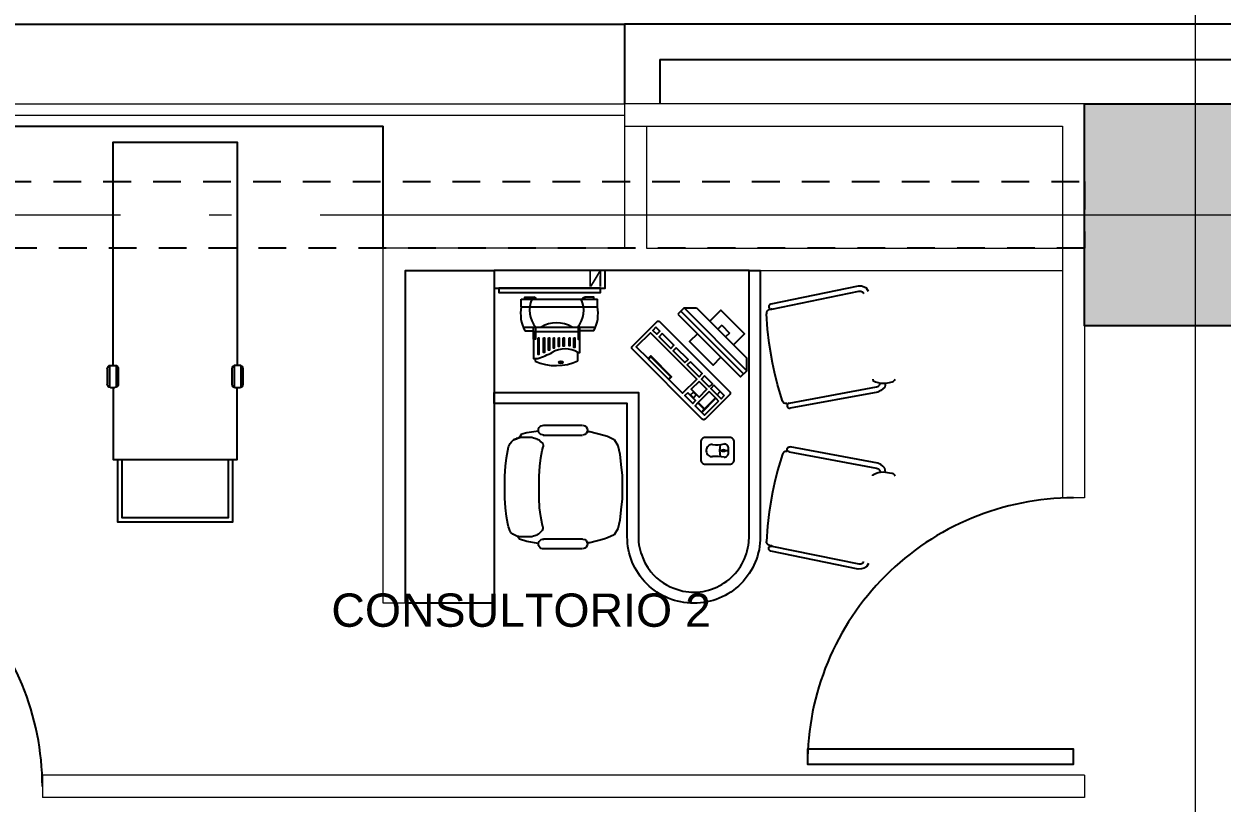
# Model space of a CAD drawing. Header units: metres. Extents: x -22 to 564, y 0 to 143.
# Drawn here: x 209.9 to 215.3, y 46.33 to 49.84 of the extents above; entities that cross this region are included whole.
import ezdxf

# ---------------------------------------------------------------- set-up
doc = ezdxf.new("R2010")
doc.units = ezdxf.units.M
doc.linetypes.add('EJES630', pattern=[6.3, 5.5, -0.4, 0, -0.4])
doc.linetypes.add('XREF 2N NEURO-ONCOLOGIA$0$HIDDEN2', pattern=[0.1875, 0.125, -0.0625])
for name, color, linetype, lineweight in [('EJES', 11, 'EJES630', 0), ('XREF 2N NEURO-ONCOLOGIA$0$HERRERIAS', 1, 'Continuous', 18), ('XREF 2N NEURO-ONCOLOGIA$0$MUROS DE TABLAROCA', 150, 'Continuous', 13)]:
    doc.layers.add(name, color=color, linetype=linetype, lineweight=lineweight)
for name, color, linetype in [('TEXTO', 7, 'Continuous'), ('XREF 2N NEURO-ONCOLOGIA$0$-CG-M-WALL', 7, 'Continuous'), ('XREF 2N NEURO-ONCOLOGIA$0$COLUMNAS', 6, 'Continuous'), ('XREF 2N NEURO-ONCOLOGIA$0$CONTRAVENTEOS', 6, 'XREF 2N NEURO-ONCOLOGIA$0$HIDDEN2'), ('XREF 2N NEURO-ONCOLOGIA$0$MOBILIARIO', 161, 'Continuous'), ('XREF 2N NEURO-ONCOLOGIA$0$MUROS BAJOS', 2, 'Continuous'), ('XREF 2N NEURO-ONCOLOGIA$0$NEGATOSCOPIOS', 2, 'Continuous'), ('XREF 2N NEURO-ONCOLOGIA$0$NOVIDESA', 11, 'Continuous'), ('XREF 2N NEURO-ONCOLOGIA$0$PUERTAS', 253, 'Continuous')]:
    doc.layers.add(name, color=color, linetype=linetype)
doc.styles.add('100 LOCALES 25', font='arial.ttf', dxfattribs={"height": 0.25})
doc.styles.add('XREF 2N NEURO-ONCOLOGIA$0$Standard', font='arial.ttf')

# ---------------------------------------------------------------- blocks, each defined once
blk = doc.blocks.new('XREF 2N NEURO-ONCOLOGIA$0$MEEXUNIV')
for p, q in [((-0.2962, -1.0062), (-0.2962, -1.1045)), ((-0.2662, -1.0062), (-0.2662, -1.1045)), ((0.2562, -1.0203), (0.2562, -1.0903)), ((0.2662, -1.0062), (0.2662, -1.1045)), ((0.2912, -1.0053), (0.2712, -1.0053)), ((0.3062, -1.0203), (0.3062, -1.0903)), ((0.2912, -1.1053), (0.2712, -1.1053))]:
    blk.add_line(p, q)
for points in [[(0.28, -1.0053), (0.28, 0), (-0.28, 0), (-0.28, -1.0053)], [(0.2962, -1.0062), (0.2962, -1.1045)], [(0.28, -1.1053), (0.28, -1.43), (-0.28, -1.43), (-0.28, -1.1053)], [(0.26, -1.43), (0.26, -1.71), (-0.26, -1.71), (-0.26, -1.43)], [(0.24, -1.43), (0.24, -1.69), (-0.24, -1.69), (-0.24, -1.43)]]:
    blk.add_lwpolyline(points)
blk.add_lwpolyline([(-0.2912, -1.1053, -0.414214), (-0.3062, -1.0903), (-0.3062, -1.0203, -0.414214), (-0.2912, -1.0053), (-0.2712, -1.0053, -0.414214), (-0.2562, -1.0203), (-0.2562, -1.0903, -0.414214), (-0.2712, -1.1053)], format="xyb", close=True)
for centre, start, end in [((0.2712, -1.0203), 90, 180), ((0.2912, -1.0203), 360, 90), ((0.2712, -1.0903), 180, 270), ((0.2912, -1.0903), 270, 360)]:
    blk.add_arc(centre, 0.015, start, end)
blk = doc.blocks.new('XREF 2N NEURO-ONCOLOGIA$0$XREFCE5$0$A$C70061E05')
for points in [[(-0.25, 0), (0.25, 0), (0.25, -0.08), (-0.25, -0.08)], [(-0.2292, -0.08), (0.2292, -0.08), (0.2292, -0.1), (-0.2292, -0.1)]]:
    blk.add_lwpolyline(points, close=True)
at = {"insert": (-0.2409, -0.0038), "char_height": 0.07, "attachment_point": 1, "style": 'XREF 2N NEURO-ONCOLOGIA$0$Standard'}
blk.add_mtext_dynamic_manual_height_columns('N', width=0.075455, gutter_width=1.5693, heights=[0], dxfattribs=at)
blk = doc.blocks.new('XREF 2N NEURO-ONCOLOGIA$0$XR-00$0$Teclado-01')
blk.add_lwpolyline([(0, -0.2225), (0, 0.2225, -0.4142136), (0.01, 0.2325), (0.165, 0.2325, -0.4142136), (0.175, 0.2225), (0.175, -0.2225, -0.4142136), (0.165, -0.2325), (0.01, -0.2325, -0.4142136)], format="xyb", close=True)
for points in [[(0.03, 0.2175), (0.05, 0.2175), (0.05, 0.1925), (0.03, 0.1925)], [(0.065, 0.2175), (0.155, 0.2175), (0.155, 0.2), (0.065, 0.2)], [(0.03, 0.1525), (0.05, 0.1525), (0.05, 0.1925), (0.03, 0.1925)], [(0.065, 0.1575), (0.135, 0.1575), (0.135, 0.1975), (0.065, 0.1975)], [(0.1375, 0.1575), (0.155, 0.1575), (0.155, 0.1975), (0.1375, 0.1975)], [(0.03, 0.0925), (0.05, 0.0925), (0.05, 0.1425), (0.03, 0.1425)], [(0.065, 0.0925), (0.115, 0.0925), (0.115, 0.1425), (0.065, 0.1425)], [(0.1175, 0.12625), (0.135, 0.12625), (0.135, 0.10875), (0.1175, 0.10875)], [(0.1375, 0.0925), (0.155, 0.0925), (0.155, 0.1425), (0.1375, 0.1425)], [(0.03, 0.0025), (0.05, 0.0025), (0.05, 0.0775), (0.03, 0.0775)], [(0.155, -0.1425), (0.1375, -0.1425), (0.1375, -0.01), (0.155, -0.01), (0.155, 0.0775), (0.065, 0.0775), (0.065, -0.2175), (0.155, -0.2175)], [(0.03, -0.0875), (0.05, -0.0875), (0.05, -0.0125), (0.03, -0.0125)], [(0.14, -0.14), (0.155, -0.14), (0.155, -0.0125), (0.14, -0.0125)], [(0.03, -0.1775), (0.05, -0.1775), (0.05, -0.1025), (0.03, -0.1025)], [(0.03, -0.2175), (0.05, -0.2175), (0.05, -0.1925), (0.03, -0.1925)]]:
    blk.add_lwpolyline(points, close=True)
blk = doc.blocks.new('XREF 2N NEURO-ONCOLOGIA$0$XR-00$0$monitor delgado-01')
for p, q in [((-0.2, 0.09), (-0.16, 0.13)), ((-0.16, 0.13), (0.16, 0.13)), ((-0.025, 0.155), (0.025, 0.155)), ((-0.025, 0.155), (-0.025, 0.13)), ((0.025, 0.155), (0.025, 0.13)), ((0.2, 0.09), (0.16, 0.13)), ((-0.2, 0.07), (0.2, 0.07))]:
    blk.add_line(p, q)
for points in [[(0.075, 0.13), (0.075, 0.2), (-0.075, 0.2), (-0.075, 0.13)], [(-0.075, 0.05), (-0.075, 0), (0.075, 0), (0.075, 0.05)]]:
    blk.add_lwpolyline(points)
blk.add_lwpolyline([(-0.2, 0.05), (0.2, 0.05), (0.2, 0.09), (-0.2, 0.09)], close=True)
blk = doc.blocks.new('XREF 2N NEURO-ONCOLOGIA$0$XR-00$0$Mouse')
for p, q in [((-0.0015, -0.0395), (-0.0006, -0.0395)), ((-0.0011, -0.0395), (-0.0011, -0.0255)), ((-0.0015, -0.0565), (-0.0006, -0.0565)), ((-0.0011, -0.0565), (-0.0011, -0.0655)), ((-0.0032, -0.1255), (0.0011, -0.1255))]:
    blk.add_line(p, q)
blk.add_lwpolyline([(0.06, -0.13), (0.06, -0.02, 0.414214), (0.04, 0), (-0.04, 0, 0.414214), (-0.06, -0.02), (-0.06, -0.13, 0.414214), (-0.04, -0.15), (0.04, -0.15, 0.414214)], format="xyb", close=True)
blk.add_lwpolyline([(0.0289, -0.0455, 0.414214), (0.0089, -0.0255), (-0.0111, -0.0255, 0.414214), (-0.0311, -0.0455)], format="xyb")
for centre, radius, start, end in [((-0.1822, -0.0805), 0.1551, 353.6251, 13.0396), ((0.0118, -0.048), 0.0158, 147.7443, 212.2557), ((-0.0015, -0.0397), 0.0002, 90, 135.3294), ((-0.0006, -0.0397), 0.0002, 44.6706, 90), ((-0.0139, -0.048), 0.0158, 327.7443, 32.2557), ((0.1801, -0.0805), 0.1551, 166.9604, 186.3749), ((-0.0032, -0.1005), 0.025, 173.6251, 270), ((-0.0011, 0.055), 0.1206, 257.1911, 282.8089), ((-0.0015, -0.0563), 0.0002, 224.6706, 270), ((-0.0006, -0.0563), 0.0002, 270, 315.3294), ((0.0011, -0.1005), 0.025, 270, 6.3749)]:
    blk.add_arc(centre, radius, start, end)
blk = doc.blocks.new('XREF 2N NEURO-ONCOLOGIA$0$XR-00$0$impresora laser')
at = {"ltscale": 0.007}
for points in [[(29.976, 41.9496), (30.319, 41.9496)], [(29.976, 41.915), (29.976, 41.9496)], [(29.9922, 41.9496), (29.9922, 41.9587), (30.0318, 41.9587), (30.0419, 41.9539)], [(30.0419, 41.9496), (30.0419, 41.9539), (30.0318, 41.9587)], [(30.3028, 41.9496), (30.3028, 41.9587), (30.2633, 41.9587), (30.2531, 41.9539)], [(30.2531, 41.9496), (30.2531, 41.9539), (30.2633, 41.9587)], [(30.319, 41.915), (30.319, 41.9496)], [(29.9759, 41.9148), (30.3191, 41.9148)], [(29.9841, 41.824), (30.3109, 41.824)], [(29.9915, 41.8076), (30.0304, 41.8076)], [(30.0397, 41.8047), (30.2322, 41.8047)], [(30.2313, 41.7098), (30.2395, 41.7098), (30.2395, 41.8076)], [(30.3035, 41.8076), (30.2395, 41.8076)], [(30.2313, 41.672), (30.2313, 41.7098)]]:
    blk.add_lwpolyline(points, dxfattribs=at)
for points in [[(30.0304, 41.824), (30.0397, 41.824), (30.0397, 41.7695), (30.0304, 41.7695)], [(30.2395, 41.824), (30.2322, 41.824), (30.2322, 41.7695), (30.2395, 41.7695)], [(30.0513, 41.7757), (30.0546, 41.7757), (30.0546, 41.6998), (30.0513, 41.6998)], [(30.0766, 41.7757), (30.08, 41.7757), (30.08, 41.7101), (30.0766, 41.7101)], [(30.0991, 41.7757), (30.1025, 41.7757), (30.1025, 41.7197), (30.0991, 41.7197)], [(30.1211, 41.7757), (30.1244, 41.7757), (30.1244, 41.7286), (30.1211, 41.7286)], [(30.1436, 41.7757), (30.147, 41.7757), (30.147, 41.7366), (30.1436, 41.7366)], [(30.1655, 41.7757), (30.1689, 41.7757), (30.1689, 41.7386), (30.1655, 41.7386)], [(30.1914, 41.7757), (30.1948, 41.7757), (30.1948, 41.7395), (30.1914, 41.7395)], [(30.2134, 41.7757), (30.2167, 41.7757), (30.2167, 41.7326), (30.2134, 41.7326)]]:
    blk.add_lwpolyline(points, close=True, dxfattribs=at)
for points in [[(30.0304, 41.8076), (30.0304, 41.6829), (30.0505, 41.6829, 0.229403)], [(30.0382, 41.6829), (30.0382, 41.6699, 0.789733)]]:
    blk.add_lwpolyline(points, format="xyb", dxfattribs=at)
for centre, radius, start, end in [((30.1308, 41.9), 0.1179, 155.1201, 220.112), ((30.1394, 41.9), 0.1179, 319.888, 24.8799), ((30.1378, 41.8837), 0.1649, 169.0524, 207.459), ((30.1572, 41.8837), 0.1649, 332.541, 10.9476), ((30.1351, 41.7054), 0.1375, 59.6129, 120.3871), ((29.9248, 42.0857), 0.4219, 287.3233, 296.8765), ((30.1738, 41.6133), 0.1123, 59.197, 121.2004), ((30.1325, 41.8851), 0.2349, 246.334, 294.8774)]:
    blk.add_arc(centre, radius, start, end, dxfattribs=at)
blk.add_ellipse((30.1541, 41.6652), major_axis=(-0.00987, 0), ratio=0.593756, dxfattribs=at)
blk = doc.blocks.new('XREF 2N NEURO-ONCOLOGIA$0$ESC MOD DE 150CM CON LAT IZQ Y DER')
blk.add_lwpolyline([(0, 0.45), (1.5, 0.45), (1.5, 0.85), (0, 0.85)], close=True)
at = {"flags": 128}
for points in [[(0.6, 0.45), (0.55, 0.45), (0.55, 0.4), (0.55, -0.2), (1.1988, -0.2, -0.103331), (1.2953, -0.2198), (1.3178, -0.2296), (1.3389, -0.2422), (1.3586, -0.2568, -0.151403), (1.4383, -0.3777), (1.4451, -0.4012, -0.444445), (1.2244, -0.6976), (1.1988, -0.7), (0.05, -0.7), (0, -0.7), (0, -0.75), (1.2, -0.75, 0.414214), (1.5, -0.45, 0.414214), (1.2, -0.15), (0.6, -0.15)], [(1.3586, -0.2568, -0.151403), (1.4383, -0.3777), (1.4451, -0.4012, -0.444445), (1.2244, -0.6976), (1.1988, -0.7), (0.05, -0.7), (0, -0.7), (0, 0.4), (0, 0.45), (0.05, 0.45), (0.55, 0.45), (0.55, 0.4), (0.55, -0.2), (1.1988, -0.2, -0.103331), (1.2953, -0.2198), (1.3178, -0.2296), (1.3389, -0.2422), (1.3586, -0.2568)]]:
    blk.add_lwpolyline(points, format="xyb", close=True, dxfattribs=at)
at = {"extrusion": (0, 0, -1), "zscale": -1}
for name, p, rotation in [('XREF 2N NEURO-ONCOLOGIA$0$XR-00$0$impresora laser', (-42.0795, 30.3037, -0.0277), 270.0000572694106), ('XREF 2N NEURO-ONCOLOGIA$0$XR-00$0$Teclado-01', (-0.3889, -0.4543, -0.0277), 135.0000572694107), ('XREF 2N NEURO-ONCOLOGIA$0$XR-00$0$monitor delgado-01', (-0.3741, -0.484, -0.0277), 225.0000572694117), ('XREF 2N NEURO-ONCOLOGIA$0$XR-00$0$Mouse', (-0.8132, -0.6318, -0.0277), 180.0000572694107)]:
    blk.add_blockref(name, p, dxfattribs=dict(at, rotation=rotation))
at = {"layer": 'XREF 2N NEURO-ONCOLOGIA$0$NEGATOSCOPIOS', "rotation": 89.99999999999999}
blk.add_blockref('XREF 2N NEURO-ONCOLOGIA$0$XREFCE5$0$A$C70061E05', (0, 0.2), dxfattribs=at)
blk = doc.blocks.new('XREF 2N NEURO-ONCOLOGIA$0$SILLA ATENCION')
for p, q in [((-0.2287, 0.4703), (-0.2339, 0.4571)), ((-0.2339, 0.4571), (-0.2287, 0.4703)), ((-0.2207, 0.4783), (-0.2287, 0.4703)), ((-0.2128, 0.4836), (-0.2207, 0.4783)), ((-0.2049, 0.4888), (-0.2128, 0.4836)), ((-0.1996, 0.4915), (-0.2049, 0.4888)), ((-0.1837, 0.4941), (-0.1996, 0.4915)), ((-0.152, 0.4994), (-0.1837, 0.4941)), ((-0.115, 0.5047), (-0.152, 0.4994)), ((-0.0727, 0.5074), (-0.115, 0.5047)), ((-0.0225, 0.5074), (-0.0727, 0.5074)), ((0.0224, 0.5074), (-0.0225, 0.5074)), ((0.0647, 0.5047), (0.0224, 0.5074)), ((0.1017, 0.4995), (0.0647, 0.5047)), ((0.1334, 0.4942), (0.1017, 0.4995)), ((0.1466, 0.4915), (0.1334, 0.4942)), ((0.1545, 0.4889), (0.1466, 0.4915)), ((0.1624, 0.4863), (0.1545, 0.4889)), ((0.1704, 0.481), (0.1624, 0.4863)), ((0.1783, 0.473), (0.1704, 0.481)), ((0.1889, 0.4519), (0.1783, 0.473)), ((-0.2551, 0.4333), (-0.2604, 0.4122)), ((-0.2392, 0.4439), (-0.2551, 0.4333)), ((-0.2339, 0.4571), (-0.2392, 0.4439)), ((-0.2366, 0.4571), (-0.2392, 0.4439)), ((-0.2392, 0.4439), (-0.2339, 0.4571)), ((-0.2392, 0.4439), (-0.2392, 0.4413)), ((-0.2392, 0.4228), (-0.2392, 0.4439)), ((-0.2392, 0.4439), (-0.2392, 0.4439)), ((-0.2392, 0.4122), (-0.2392, 0.4228)), ((-0.2339, 0.4571), (-0.2366, 0.4571)), ((0.1889, 0.4519), (0.1889, 0.4519)), ((0.1994, 0.444), (0.1889, 0.4519)), ((0.1889, 0.4519), (0.1889, 0.444)), ((0.1889, 0.4519), (0.1889, 0.4519)), ((0.1889, 0.4519), (0.1889, 0.4519)), ((0.1889, 0.4519), (0.1889, 0.4519)), ((0.1889, 0.4466), (0.1889, 0.4519)), ((0.1889, 0.444), (0.1889, 0.4334)), ((0.1889, 0.4334), (0.1889, 0.4228)), ((0.1889, 0.4228), (0.1889, 0.4123)), ((0.21, 0.4123), (0.1994, 0.444)), ((-0.2604, 0.4122), (-0.2683, 0.362)), ((-0.2392, 0.4016), (-0.2392, 0.4122)), ((-0.2392, 0.3911), (-0.2392, 0.4016)), ((-0.2366, 0.3831), (-0.2392, 0.3911)), ((-0.2313, 0.3673), (-0.2366, 0.3831)), ((-0.2313, 0.3673), (-0.2286, 0.3594)), ((0.1783, 0.3621), (0.181, 0.3673)), ((0.1862, 0.3832), (0.181, 0.3673)), ((0.1889, 0.3911), (0.1862, 0.3832)), ((0.1889, 0.4123), (0.1889, 0.4017)), ((0.1889, 0.4017), (0.1889, 0.3911)), ((0.21, 0.4123), (0.21, 0.4123)), ((0.218, 0.3621), (0.21, 0.4123)), ((-0.2921, 0.3408), (-0.292, 0.1717)), ((-0.2683, 0.362), (-0.2683, 0.362)), ((-0.2683, 0.362), (-0.2683, 0.362)), ((-0.2498, 0.3409), (-0.2497, 0.1717)), ((-0.2286, 0.3594), (-0.2207, 0.3514)), ((-0.2207, 0.3514), (-0.2128, 0.3435)), ((-0.2128, 0.3435), (-0.2048, 0.3409)), ((-0.2048, 0.3409), (-0.1996, 0.3409)), ((-0.1837, 0.3462), (-0.1996, 0.3409)), ((-0.152, 0.3514), (-0.1837, 0.3462)), ((-0.115, 0.3567), (-0.152, 0.3514)), ((-0.0727, 0.3594), (-0.115, 0.3567)), ((-0.0225, 0.3594), (-0.0727, 0.3594)), ((0.0224, 0.3594), (-0.0225, 0.3594)), ((0.0647, 0.3568), (0.0224, 0.3594)), ((0.1017, 0.3515), (0.0647, 0.3568)), ((0.1334, 0.3462), (0.1017, 0.3515)), ((0.1466, 0.3436), (0.1334, 0.3462)), ((0.1466, 0.3436), (0.1545, 0.3436)), ((0.1545, 0.3436), (0.1625, 0.3462)), ((0.1625, 0.3462), (0.1704, 0.3541)), ((0.1704, 0.3541), (0.1783, 0.3621)), ((0.1995, 0.1718), (0.1995, 0.3409)), ((0.218, 0.3621), (0.218, 0.3621)), ((0.2418, 0.1718), (0.2417, 0.3409)), ((-0.2656, 0.1506), (-0.2656, 0.14)), ((-0.2656, 0.14), (-0.2497, 0.0792)), ((0.1995, 0.0793), (0.2153, 0.1401)), ((0.2153, 0.1401), (0.2153, 0.1507)), ((-0.2497, 0.0792), (-0.2444, 0.0634)), ((-0.2444, 0.0634), (-0.2444, 0.0634)), ((-0.2444, 0.0634), (-0.2444, 0.0634)), ((-0.2444, 0.0634), (-0.2312, 0.0343)), ((0.181, 0.0344), (0.1942, 0.0635)), ((0.1942, 0.0635), (0.1995, 0.0793)), ((0.1942, 0.0635), (0.1942, 0.0635)), ((0.1942, 0.0635), (0.1942, 0.0635)), ((-0.2312, 0.0343), (-0.2048, 0.0185)), ((-0.2048, 0.0185), (-0.1678, 0.0105)), ((-0.1678, 0.0105), (-0.1229, 0.0053)), ((-0.1229, 0.0053), (-0.0753, 0)), ((-0.0251, 0), (0.0251, 0)), ((0.0251, 0), (0.0727, 0.0053)), ((0.0727, 0.0053), (0.1176, 0.0106)), ((0.1176, 0.0106), (0.1546, 0.0185)), ((0.1546, 0.0185), (0.181, 0.0344)), ((-0.0753, 0), (-0.0198, 0))]:
    blk.add_line(p, q)
for centre, start, end in [((-0.2709, 0.3409), 353.0083, 187.0083), ((0.2206, 0.3409), 352.0083, 186.0083), ((-0.2709, 0.1717), 187.0083, 353.0083), ((0.2206, 0.1718), 186.0083, 352.0083)]:
    blk.add_arc(centre, 0.0211, start, end)
blk = doc.blocks.new('XREF 2N NEURO-ONCOLOGIA$0$SILLA-EJECUTIVA')
for p, q in [((0.1493, 0.1996), (0.1458, 0.1944)), ((0.1531, 0.2025), (0.1493, 0.1996)), ((0.1572, 0.2048), (0.1531, 0.2025)), ((0.1631, 0.2056), (0.1572, 0.2048)), ((0.1766, 0.2055), (0.1631, 0.2056)), ((0.1972, 0.2051), (0.1766, 0.2055)), ((0.2088, 0.2037), (0.1972, 0.2051)), ((0.1977, 0.2051), (0.2056, 0.2241)), ((0.2056, 0.2241), (0.2163, 0.2319)), ((0.2235, 0.1997), (0.2088, 0.2037)), ((0.2163, 0.2319), (0.2279, 0.2387)), ((0.2268, 0.2062), (0.2232, 0.1998)), ((0.2344, 0.1956), (0.2235, 0.1997)), ((0.2296, 0.2093), (0.2268, 0.2062)), ((0.2279, 0.2387), (0.2454, 0.2425)), ((0.2335, 0.212), (0.2296, 0.2093)), ((0.2365, 0.2139), (0.2335, 0.212)), ((0.2464, 0.1883), (0.2344, 0.1956)), ((0.2408, 0.2151), (0.2365, 0.2139)), ((0.2467, 0.2158), (0.2408, 0.2151)), ((0.2454, 0.2425), (0.7039, 0.2378)), ((0.2562, 0.1812), (0.2464, 0.1883)), ((0.7037, 0.2117), (0.2467, 0.2158)), ((0.7162, 0.2113), (0.719, 0.2109)), ((0.719, 0.2109), (0.7239, 0.2097)), ((0.7239, 0.2097), (0.7298, 0.2059)), ((0.7298, 0.2059), (0.7338, 0.2005)), ((0.7338, 0.2005), (0.7358, 0.1939)), ((0.7358, 0.1939), (0.7402, 0.1533)), ((0.2581, 0.1788), (0.2562, 0.1812)), ((0.2589, 0.1758), (0.2581, 0.1788)), ((0.2586, 0.1732), (0.2589, 0.1758)), ((0.7402, 0.1533), (0.7439, 0.1062)), ((0.7439, 0.1062), (0.7476, 0.0408)), ((0.7476, 0.0408), (0.7489, -0.0085)), ((0.7489, -0.0085), (0.7459, -0.1103)), ((0.7459, -0.1103), (0.7399, -0.1836)), ((0.7399, -0.1836), (0.7309, -0.2624)), ((0.1928, -0.2737), (0.2007, -0.2927)), ((0.2007, -0.2927), (0.2114, -0.3004)), ((0.2114, -0.3004), (0.223, -0.3072)), ((0.2219, -0.2747), (0.2183, -0.2683)), ((0.2247, -0.2778), (0.2219, -0.2747)), ((0.223, -0.3072), (0.2405, -0.3111)), ((0.2286, -0.2805), (0.2247, -0.2778)), ((0.2316, -0.2825), (0.2286, -0.2805)), ((0.2359, -0.2836), (0.2316, -0.2825)), ((0.2418, -0.2844), (0.2359, -0.2836)), ((0.2405, -0.3111), (0.699, -0.3064)), ((0.6988, -0.2803), (0.2418, -0.2844)), ((0.6971, -0.2802), (0.7012, -0.2802)), ((0.7043, -0.2816), (0.6988, -0.2803)), ((0.699, -0.3064), (0.7045, -0.3051)), ((0.7012, -0.2802), (0.7059, -0.2799)), ((0.708, -0.284), (0.7043, -0.2816)), ((0.7045, -0.3051), (0.7082, -0.302)), ((0.7059, -0.2799), (0.7114, -0.2798)), ((0.7108, -0.2873), (0.708, -0.284)), ((0.7082, -0.302), (0.7108, -0.2983)), ((0.7122, -0.2924), (0.7108, -0.2873)), ((0.7108, -0.2983), (0.7122, -0.2924)), ((0.7114, -0.2798), (0.7141, -0.2794)), ((0.7141, -0.2794), (0.719, -0.2782)), ((0.719, -0.2782), (0.7249, -0.2744)), ((0.7249, -0.2744), (0.7289, -0.2691)), ((0.7289, -0.2691), (0.7309, -0.2624))]:
    blk.add_line(p, q)
blk.add_arc((0.7038, 0.2248), 0.013, 269.48625, 89.48625)
blk = doc.blocks.new('XREF 2N NEURO-ONCOLOGIA$0$A$C46792d78')
at = {"layer": 'XREF 2N NEURO-ONCOLOGIA$0$MOBILIARIO', "xscale": -1, "rotation": 90}
blk.add_blockref('XREF 2N NEURO-ONCOLOGIA$0$ESC MOD DE 150CM CON LAT IZQ Y DER', (-2.4813, 0.6746, -0.0277), dxfattribs=at)
at = {"layer": 'XREF 2N NEURO-ONCOLOGIA$0$MOBILIARIO'}
for name, p, xscale, yscale, zscale, rotation in [('XREF 2N NEURO-ONCOLOGIA$0$SILLA-EJECUTIVA', (-1.0311, 0.3763, -0.0277), 0.8766981129959263, 0.8766981129959263, 0.8766981129959263, 191.0316254705851), ('XREF 2N NEURO-ONCOLOGIA$0$SILLA ATENCION', (-2.3541, -0.3279, -0.0277), -1.043243553442507, 1.043243553442507, 1.043243553442507, 90.00832621753833), ('XREF 2N NEURO-ONCOLOGIA$0$SILLA-EJECUTIVA', (-1.0311, -0.4436, -0.0277), -0.8766981129959264, 0.8766981129959264, 0.8766981129959264, 348.9683745294152)]:
    blk.add_blockref(name, p, dxfattribs=dict(at, xscale=xscale, yscale=yscale, zscale=zscale, rotation=rotation))
blk = doc.blocks.new('XREF 2N NEURO-ONCOLOGIA$0$C-1')
at = {"layer": 'XREF 2N NEURO-ONCOLOGIA$0$-CG-M-WALL', "true_color": 0x636466}
h = blk.add_hatch(color=251, dxfattribs=at)
h.dxf.hatch_style = 1
h.paths.add_polyline_path([(-0.5, -0.5), (-0.5, 0.5), (0.5, 0.5), (0.5, -0.5)])
blk.add_lwpolyline([(-0.5, -0.5), (-0.5, 0.5), (0.5, 0.5), (0.5, -0.5)], close=True)
blk = doc.blocks.new('XREF 2N NEURO-ONCOLOGIA')
at = {"layer": 'XREF 2N NEURO-ONCOLOGIA$0$CONTRAVENTEOS', "color": 3, "elevation": 0}
blk.add_lwpolyline([(15.6739, 39.7076), (15.6739, 32.3576), (15.3739, 32.3576), (15.3739, 39.7076)], close=True, dxfattribs=at)
at = {"layer": 'XREF 2N NEURO-ONCOLOGIA$0$HERRERIAS'}
for p, q in [((15.9739, 37.6326, 0), (15.9739, 34.4326, 0)), ((16.0239, 37.6326, 0), (16.0239, 34.4326, 0))]:
    blk.add_line(p, q, dxfattribs=at)
at = {"layer": 'XREF 2N NEURO-ONCOLOGIA$0$MUROS BAJOS'}
for p, q in [((15.9239, 37.6326, 0), (15.9239, 35.5201, 0)), ((16.3839, 37.6326, 0), (16.3839, 34.4326, 0)), ((15.3739, 35.5201), (15.9239, 35.5201, 0))]:
    blk.add_line(p, q, dxfattribs=at)
at = {"layer": 'XREF 2N NEURO-ONCOLOGIA$0$MUROS DE TABLAROCA'}
for p, q in [((12.8989, 32.3576), (12.8989, 37.0576)), ((12.9989, 37.0576), (12.8989, 37.0576)), ((12.9989, 32.3576), (12.9989, 37.0576)), ((13.7739, 35.4201), (13.7739, 35.5201)), ((13.7739, 35.5201), (15.3739, 35.5201)), ((15.3739, 34.4326), (15.3739, 35.5201)), ((15.2739, 35.4201), (13.7739, 35.4201)), ((14.2489, 32.3576), (14.2489, 32.4576)), ((15.9239, 32.4576), (14.2489, 32.4576)), ((12.9989, 32.3576), (12.8989, 32.3576)), ((15.9239, 32.3576), (14.2489, 32.3576))]:
    blk.add_line(p, q, dxfattribs=at)
for points in [[(15.2739, 35.4201), (15.2739, 32.4576)], [(15.9239, 34.4326), (15.3739, 34.4326)], [(16.0239, 32.3576), (16.0239, 34.4326), (15.9239, 34.4326), (15.9239, 32.4576)], [(15.9239, 34.3326), (15.3739, 34.3326), (15.3739, 32.4576)]]:
    blk.add_lwpolyline(points, dxfattribs=at)
at = {"layer": 'XREF 2N NEURO-ONCOLOGIA$0$NOVIDESA'}
for p, q in [((16.3839, 34.4326, 0), (16.0239, 34.4326, 0)), ((16.3841, 34.4326, 0), (16.384, 29.4076, 0)), ((16.224, 34.2726, 0), (16.0239, 34.2726, 0)), ((16.2241, 34.2726, 0), (16.2239, 29.5676, 0))]:
    blk.add_line(p, q, dxfattribs=at)
at = {"layer": 'XREF 2N NEURO-ONCOLOGIA$0$PUERTAS'}
blk.add_lwpolyline([(12.9489, 37.0576, 0.414214), (14.1489, 38.2576), (12.9489, 38.2576), (12.9489, 38.1895), (14.1489, 38.1895), (14.1489, 38.2576)], format="xyb", dxfattribs=at)
at = {"layer": 'XREF 2N NEURO-ONCOLOGIA$0$PUERTAS', "elevation": 0}
blk.add_lwpolyline([(14.2489, 32.4076, 0.414214), (13.0489, 33.6076), (13.0489, 32.4076), (13.1171, 32.4076), (13.1171, 33.6076), (13.0489, 33.6076)], format="xyb", dxfattribs=at)
at = {"layer": 'XREF 2N NEURO-ONCOLOGIA$0$COLUMNAS'}
blk.add_blockref('XREF 2N NEURO-ONCOLOGIA$0$C-1', (15.5239, 31.8576), dxfattribs=at)
at = {"layer": 'XREF 2N NEURO-ONCOLOGIA$0$MOBILIARIO', "xscale": -1, "rotation": 270}
blk.add_blockref('XREF 2N NEURO-ONCOLOGIA$0$MEEXUNIV', (15.8511, 36.4588, 0), dxfattribs=at)
at = {"layer": 'XREF 2N NEURO-ONCOLOGIA$0$MOBILIARIO', "rotation": 270}
blk.add_blockref('XREF 2N NEURO-ONCOLOGIA$0$A$C46792d78', (14.5993, 32.0888, 0.0277), dxfattribs=at)

msp = doc.modelspace()

# ---------------------------------------------------------------- block references
at = {"rotation": 90}
msp.add_blockref('XREF 2N NEURO-ONCOLOGIA', (247.0412, 33.4511), dxfattribs=at)

# ---------------------------------------------------------------- next in the draw order: linework, layer by layer
at = {"layer": 'EJES'}
for p, q in [((215.1837, 33.1628), (215.1836, 58.5478)), ((192.036, 48.9751), (248.8132, 48.9751))]:
    msp.add_line(p, q, dxfattribs=at)

# ---------------------------------------------------------------- next in the draw order: texts
at = {"layer": 'TEXTO', "insert": (210.6263, 47.2691, 0), "char_height": 0.15, "width": 3.032465, "attachment_point": 1, "style": '100 LOCALES 25'}
msp.add_mtext('\\pxqc;CONSULTORIO 2', dxfattribs=at)

doc.saveas('drawing.dxf')
